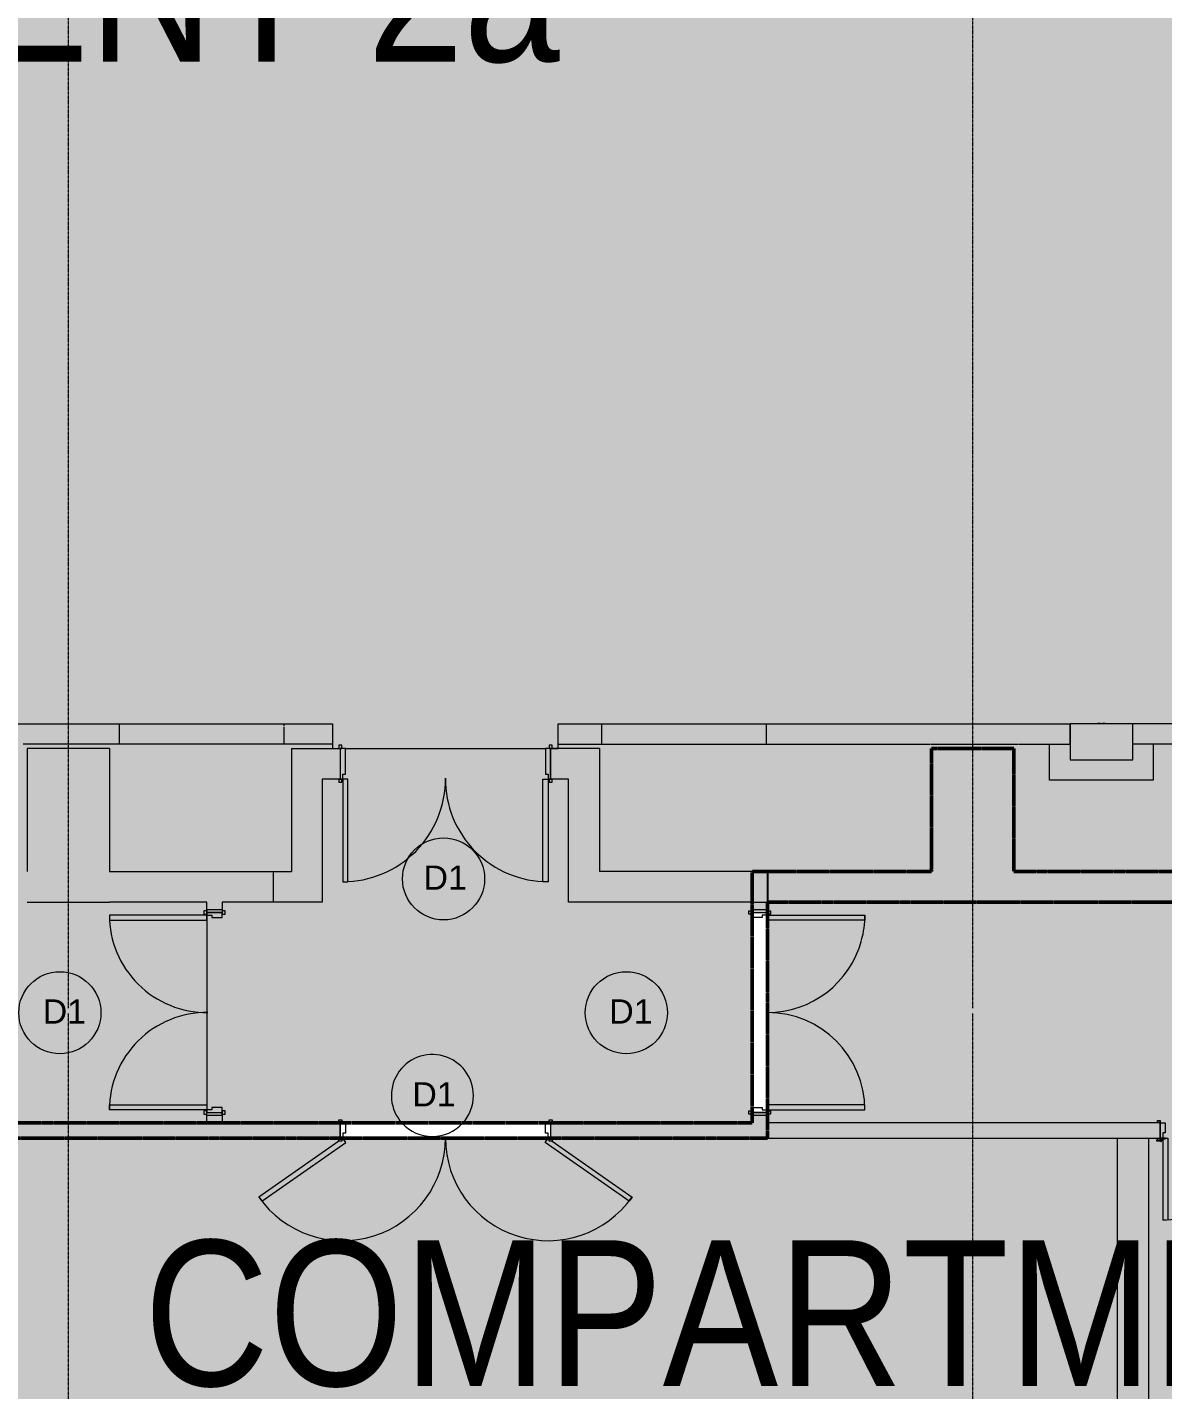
# Model space of a CAD drawing. Header units: millimetres. Extents: x 15878 to 679837, y -72324 to 391440.
# Drawn here: x 172107 to 183172, y 3104 to 16389 of the extents above; entities that cross this region are included whole.
import ezdxf

# ---------------------------------------------------------------- set-up
doc = ezdxf.new("R2010")
doc.units = ezdxf.units.MM
doc.linetypes.add('Demolished', pattern=[4.8, 3.2, -1.6])
doc.linetypes.add('Grid Line__1_200_', pattern=[10.5, 6, -1.5, 1.5, -1.5])
for name, color, linetype, lineweight in [('A-DETL', 90, 'Continuous', 5), ('A-DETL-GENF', 92, 'Continuous', 5), ('A-DETL-THIN', 151, 'Continuous', 5), ('A-DOOR', 31, 'Continuous', 5), ('A-DOOR-FRAM', 31, 'Continuous', 5), ('A-FLOR', 192, 'Continuous', 5), ('A-WALL', 113, 'Continuous', 5), ('A-WALL-PATT', 111, 'Continuous', 18), ('G-ANNO-TEXT', 231, 'Continuous', 5), ('I-FURN', 30, 'Continuous', 5), ('S-COLS', 52, 'Continuous', 5), ('S-GRID', 1, 'Continuous', 5)]:
    doc.layers.add(name, color=color, linetype=linetype, lineweight=lineweight)
doc.styles.add('Swis721 BT_1', font='swiss.ttf', dxfattribs={"width": 0.85, "height": 1419.106317})
doc.styles.add('Swis721 BT_2', font='swiss.ttf', dxfattribs={"height": 236.51772})

# ---------------------------------------------------------------- blocks, each defined once
blk = doc.blocks.new('DLN-Double Door__X03_ - _M19_1900 x 2450 _WH_-16956328-G_F')
at = {"layer": 'A-DOOR', "color": 21}
for p, q in [((-950, 1025), (-900, 1025)), ((-950, 75), (-950, 1025)), ((-900, 1025), (-900, 75)), ((900, 1025), (900, 75)), ((950, 1025), (900, 1025)), ((950, 75), (950, 1025)), ((-900, 75), (-950, 75)), ((900, 75), (950, 75))]:
    blk.add_line(p, q, dxfattribs=at)
for centre, start, end in [((-950, 75), 74.9739, 90), ((-950, 75), 0.0053, 74.9167), ((950, 75), 90, 179.9947)]:
    blk.add_arc(centre, 950, start, end, dxfattribs=at)
at = {"layer": 'A-DOOR', "color": 253}
for centre, start, end in [((950, 75), 179.9947, 180.5), ((-950, 75), 359.5, 0.0053)]:
    blk.add_arc(centre, 950, start, end, dxfattribs=at)
at = {"layer": 'A-DOOR-FRAM', "color": 21}
for p, q in [((-990, 105), (-960, 105)), ((-990, 75), (-990, 105)), ((-960, 105), (-960, 75)), ((960, 75), (960, 105)), ((960, 105), (990, 105)), ((990, 105), (990, 75))]:
    blk.add_line(p, q, dxfattribs=at)
at = {"layer": 'A-DOOR-FRAM', "color": 253}
for p, q in [((-975, 75), (-990, 75)), ((-960, 75), (-975, 75)), ((-975, 75), (-950, 75)), ((-975, -75), (-975, 75)), ((-950, 75), (-950, 25)), ((-950, 25), (-925, 25)), ((-925, 25), (-925, -75)), ((925, 25), (950, 25)), ((925, -75), (925, 25)), ((950, 75), (975, 75)), ((950, 25), (950, 75)), ((975, 75), (960, 75)), ((990, 75), (975, 75)), ((975, 75), (975, -75)), ((-990, -75), (-975, -75)), ((-990, -105), (-990, -75)), ((-960, -105), (-990, -105)), ((-975, -75), (-960, -75)), ((-925, -75), (-975, -75)), ((-960, -75), (-960, -105)), ((975, -75), (925, -75)), ((960, -105), (960, -75)), ((960, -75), (975, -75)), ((990, -105), (960, -105)), ((975, -75), (990, -75)), ((990, -75), (990, -105))]:
    blk.add_line(p, q, dxfattribs=at)
blk = doc.blocks.new('DLN-Double Door__X03_ - _M18_2000 x 2450 _WH_-16954924-G_F')
at = {"layer": 'A-DOOR', "color": 253}
for p, q in [((-950, -150), (-1000, -150)), ((-1000, -150), (-1000, -1150)), ((-950, -1150), (-950, -150)), ((950, -150), (1000, -150)), ((950, -1150), (950, -150)), ((1000, -150), (1000, -1150)), ((-1000, -1150), (-950, -1150)), ((1000, -1150), (950, -1150))]:
    blk.add_line(p, q, dxfattribs=at)
for centre, start, end in [((-1000, -150), 270, 0.5), ((1000, -150), 179.5, 270)]:
    blk.add_arc(centre, 1000, start, end, dxfattribs=at)
at = {"layer": 'A-DOOR-FRAM', "color": 253}
for p, q in [((-1010, 180), (-1040, 180)), ((-1040, 180), (-1040, 150)), ((-1040, 150), (-1025, 150)), ((-1025, 150), (-1010, 150)), ((-975, 150), (-1025, 150)), ((-1025, 150), (-1025, -150)), ((-1010, 150), (-1010, 180)), ((-975, -100), (-975, 150)), ((975, 150), (975, -100)), ((1025, 150), (975, 150)), ((1040, 180), (1010, 180)), ((1010, 180), (1010, 150)), ((1010, 150), (1025, 150)), ((1025, 150), (1040, 150)), ((1025, -150), (1025, 150)), ((1040, 150), (1040, 180)), ((-1000, -150), (-1000, -100)), ((-1000, -100), (-975, -100)), ((975, -100), (1000, -100)), ((1000, -100), (1000, -150)), ((-1025, -150), (-1040, -150)), ((-1040, -150), (-1040, -180)), ((-1040, -180), (-1010, -180)), ((-1010, -150), (-1025, -150)), ((-1025, -150), (-1000, -150)), ((-1010, -180), (-1010, -150)), ((1000, -150), (1025, -150)), ((1025, -150), (1010, -150)), ((1010, -150), (1010, -180)), ((1010, -180), (1040, -180)), ((1040, -150), (1025, -150)), ((1040, -180), (1040, -150))]:
    blk.add_line(p, q, dxfattribs=at)
blk = doc.blocks.new('DLN-Double Door__X03_ - _M19_1900 x 2450 _WH_-V404-G_F')
at = {"layer": 'A-DOOR', "color": 253}
for p, q in [((-900, -75), (-950, -75)), ((-950, -75), (-950, -1025)), ((-900, -1025), (-900, -75)), ((900, -75), (950, -75)), ((900, -1025), (900, -75)), ((950, -75), (950, -1025)), ((-950, -1025), (-900, -1025)), ((950, -1025), (900, -1025))]:
    blk.add_line(p, q, dxfattribs=at)
for centre, start, end in [((-950, -75), 270, 0.5), ((950, -75), 179.5, 270)]:
    blk.add_arc(centre, 950, start, end, dxfattribs=at)
at = {"layer": 'A-DOOR-FRAM', "color": 253}
for p, q in [((-960, 105), (-990, 105)), ((-990, 105), (-990, 75)), ((-990, 75), (-975, 75)), ((-975, 75), (-960, 75)), ((-925, 75), (-975, 75)), ((-975, 75), (-975, -75)), ((-960, 75), (-960, 105)), ((-925, -25), (-925, 75)), ((925, 75), (925, -25)), ((975, 75), (925, 75)), ((990, 105), (960, 105)), ((960, 105), (960, 75)), ((960, 75), (975, 75)), ((975, 75), (990, 75)), ((975, -75), (975, 75)), ((990, 75), (990, 105)), ((-975, -75), (-990, -75)), ((-990, -75), (-990, -105)), ((-990, -105), (-960, -105)), ((-960, -75), (-975, -75)), ((-975, -75), (-950, -75)), ((-960, -105), (-960, -75)), ((-950, -75), (-950, -25)), ((-950, -25), (-925, -25)), ((925, -25), (950, -25)), ((950, -25), (950, -75)), ((950, -75), (975, -75)), ((975, -75), (960, -75)), ((960, -75), (960, -105)), ((960, -105), (990, -105)), ((990, -75), (975, -75)), ((990, -105), (990, -75))]:
    blk.add_line(p, q, dxfattribs=at)
blk = doc.blocks.new('DLN-Double Door__X03_ - _M47_2000 x 2450 _WH_-16954904-G_F')
at = {"layer": 'A-DOOR', "color": 21}
for p, q in [((-1819, 649), (-1790, 690)), ((-1790, 690), (-971, 116)), ((1790, 690), (971, 116)), ((1819, 649), (1790, 690)), ((-1040, 103), (-1819, 649)), ((1040, 103), (1819, 649)), ((-1000, 75), (-1010, 82)), ((-971, 116), (-1000, 75)), ((971, 116), (1000, 75)), ((1000, 75), (1010, 82))]:
    blk.add_line(p, q, dxfattribs=at)
for centre, start, end in [((-1000, 75), 0.0061, 145), ((1000, 75), 35, 179.9939)]:
    blk.add_arc(centre, 1000, start, end, dxfattribs=at)
at = {"layer": 'A-DOOR', "color": 253}
for centre, start, end in [((1000, 75), 179.9939, 180.5), ((-1000, 75), 359.5, 0.0061)]:
    blk.add_arc(centre, 1000, start, end, dxfattribs=at)
at = {"layer": 'A-DOOR-FRAM', "color": 21}
for p, q in [((-1040, 105), (-1010, 105)), ((-1040, 75), (-1040, 105)), ((-1010, 105), (-1010, 75)), ((1010, 75), (1010, 105)), ((1010, 105), (1040, 105)), ((1040, 105), (1040, 75))]:
    blk.add_line(p, q, dxfattribs=at)
at = {"layer": 'A-DOOR-FRAM', "color": 253}
for p, q in [((-1025, 75), (-1040, 75)), ((-1010, 75), (-1025, 75)), ((-1025, 75), (-1000, 75)), ((-1025, -75), (-1025, 75)), ((-1000, 75), (-1000, 25)), ((-1000, 25), (-975, 25)), ((-975, 25), (-975, -75)), ((975, 25), (1000, 25)), ((975, -75), (975, 25)), ((1000, 75), (1025, 75)), ((1000, 25), (1000, 75)), ((1025, 75), (1010, 75)), ((1040, 75), (1025, 75)), ((1025, 75), (1025, -75)), ((-1040, -75), (-1025, -75)), ((-1040, -105), (-1040, -75)), ((-1010, -105), (-1040, -105)), ((-1025, -75), (-1010, -75)), ((-975, -75), (-1025, -75)), ((-1010, -75), (-1010, -105)), ((1025, -75), (975, -75)), ((1010, -105), (1010, -75)), ((1010, -75), (1025, -75)), ((1040, -105), (1010, -105)), ((1025, -75), (1040, -75)), ((1040, -75), (1040, -105))]:
    blk.add_line(p, q, dxfattribs=at)
blk = doc.blocks.new('DLN_Production Lighting PLB - DLN_Production Lighting PLB-15392208-G_F')
at = {"layer": 'I-FURN', "color": 253}
for p, q in [((305, 0), (-305, 0)), ((-305, 0), (-305, -350)), ((305, -350), (305, 0)), ((-305, -350), (305, -350)), ((-35, -355), (-35, -350)), ((-10, -355), (-35, -355)), ((-10, -350), (-10, -355)), ((10, -350), (10, -355)), ((35, -355), (10, -355)), ((35, -355), (35, -350))]:
    blk.add_line(p, q, dxfattribs=at)
blk = doc.blocks.new('M_Double-Uneven - 850 X 600 X 2150 _M53_-18821348-G_F')
at = {"layer": 'A-DOOR', "color": 21}
for p, q in [((-1348, 75), (-1298, 75)), ((-1348, -75), (-1348, 75)), ((-1298, 75), (-1298, -24)), ((52, 75), (102, 75)), ((52, -24), (52, 73)), ((102, 74), (102, -75)), ((-1348, -96), (-1385, -96)), ((-1385, -96), (-1385, -101)), ((-1385, -101), (-1348, -101)), ((-1295, -76), (-1348, -76)), ((-1348, -76), (-1348, -99)), ((-1333, -99), (-1333, -81)), ((-1333, -81), (-1295, -81)), ((-1323, -24), (-1323, -76)), ((-1298, -24), (-1323, -24)), ((-1323, -75), (-1323, -873)), ((-1323, -75), (-1272, -75)), ((-1295, -81), (-1295, -76)), ((-1272, -75), (-1272, -874)), ((26, -75), (26, -725)), ((77, -75), (26, -75)), ((102, -76), (49, -76)), ((49, -76), (49, -81)), ((49, -81), (87, -81)), ((77, -24), (52, -24)), ((77, -76), (77, -28)), ((77, -75), (77, -725)), ((87, -81), (87, -99)), ((102, -99), (102, -76)), ((137, -96), (102, -96)), ((102, -101), (137, -101)), ((77, -725), (26, -725)), ((-1323, -873), (-1297, -873))]:
    blk.add_line(p, q, dxfattribs=at)
at = {"layer": 'A-DOOR', "color": 253}
blk.add_line((140, -101), (140, -96), dxfattribs=at)
at = {"layer": 'A-DOOR', "color": 21}
for centre, radius, start, end in [((-1340, -99), 7.5, 199.4712, 360), ((-1340, -99), 7.5, 180, 360), ((-1340, -99), 2, 180, 360), ((-1348, -75), 800, 271.7908, 0), ((102, -75), 650, 180, 267.7958), ((94, -99), 7.5, 180, 340.5288), ((94, -99), 7.5, 180, 0), ((94, -99), 2, 180, 0)]:
    blk.add_arc(centre, radius, start, end, dxfattribs=at)
at = {"layer": 'A-DOOR-FRAM', "color": 21}
for p, q in [((-1373, 96), (-1348, 96)), ((-1373, 76), (-1373, 96)), ((-1348, 76), (-1373, 76)), ((-1348, 96), (-1348, 76)), ((102, 76), (102, 96)), ((102, 96), (127, 96)), ((127, 76), (102, 76)), ((127, 96), (127, 79)), ((-1373, -76), (-1348, -76)), ((-1373, -96), (-1373, -76)), ((102, -76), (127, -76)), ((127, -76), (127, -96))]:
    blk.add_line(p, q, dxfattribs=at)

msp = doc.modelspace()

# ---------------------------------------------------------------- hatches: boundary and pattern name
at = {"layer": 'A-DETL-GENF', "transparency": 33554585}
msp.add_hatch(color=253, dxfattribs=at).paths.add_polyline_path([(162731.8, -1712.5), (163496.8, -1712.5), (163496.8, 5707.5), (179169.3, 5707.5), (179169.3, 8157.5), (180919.3, 8157.5), (180919.3, 9357.5), (181719.3, 9357.5), (181719.3, 8157.5), (189381.8, 8157.5), (189381.8, 12397.5), (190581.8, 12397.5), (190581.8, 15624.2), (189381.8, 15624.2), (189381.8, 16424.2), (190581.8, 16424.2), (190581.8, 23040.8), (189381.8, 23040.8), (189381.8, 23840.8), (190581.8, 23840.8), (190581.8, 27067.5), (189381.8, 27067.5), (189381.8, 31307.5), (181719.3, 31307.5), (181719.3, 30107.5), (180919.3, 30107.5), (180919.3, 31307.5), (177206.8, 31307.5), (177206.8, 29867.5), (176706.8, 29867.5), (176706.8, 30167.5), (176906.8, 30167.5), (176906.8, 31307.5), (174481.8, 31307.5), (174481.8, 30167.5), (174681.8, 30167.5), (174681.8, 29867.5), (174181.8, 29867.5), (174181.8, 31307.5), (172906.8, 31307.5), (172906.8, 30107.5), (172106.8, 30107.5), (172106.8, 31307.5), (166831.8, 31307.5), (166831.8, 34107.5), (160381.8, 34107.5), (160381.8, 35207.5), (158631.8, 35207.5), (158631.8, 34107.5), (153831.8, 34107.5), (153831.8, 35207.5), (151981.8, 35207.5), (151981.8, 31607.5), (156231.8, 31607.5), (156231.8, 31307.5), (155631.8, 31307.5), (155631.8, 30107.5), (154431.8, 30107.5), (154431.8, 23840.8), (155631.8, 23840.8), (155631.8, 23040.8), (154431.8, 23040.8), (154431.8, 16424.2), (155631.8, 16424.2), (155631.8, 15624.2), (154431.8, 15624.2), (154431.8, 7857.5), (154131.8, 7857.5), (154131.8, 9207.5), (151981.8, 9207.5), (151981.8, 3557.5), (152701.3, 3557.5), (158894.3, -1265.4), (158986.5, -1147), (159376, -1450.4), (159693.6, -1042.5), (162294.3, -1042.5), (162294.3, -1712.5)], flags=0)
h = msp.add_hatch(color=21, dxfattribs=at)
h.paths.add_polyline_path([(180944.2, -1992.5), (181019.3, -1992.5), (181019.3, -467.5), (184631.8, -467.5), (184631.8, 5707.5), (205731.8, 5707.5), (205731.8, 15947.5), (202831.8, 15947.5), (202831.8, 15724.2), (202231.8, 15724.2), (202231.8, 15947.5), (193031.8, 15947.5), (193031.8, 30457.5), (190881.8, 30457.5), (190878.2, 29767.5), (189681.8, 29767.5), (189681.8, 27367.5), (190881.8, 27367.5), (190878.2, 12097.5), (189681.8, 12097.5), (189681.8, 9697.5), (190881.8, 9697.5), (190878.2, 7857.5), (179319.3, 7857.5), (179319.3, 5557.5), (163646.8, 5557.5), (163646.8, 257.5), (172806.8, 257.5), (172806.8, -1342.5), (177606.8, -1342.5), (177606.8, -892.5), (179106.8, -892.5), (179106.8, -1992.5)], flags=0)
h.paths.add_polyline_path([(202831.8, 7857.5), (202231.8, 7857.5), (202231.8, 8457.5), (202831.8, 8457.5)], flags=0)
at = {"layer": 'A-WALL-PATT', "transparency": 33554432}
h = msp.add_hatch(color=53, dxfattribs=at)
h.paths.add_polyline_path([(177632.8, 9057.5), (177681.8, 9057.5), (177681.8, 9357.5), (177206.8, 9357.5), (177206.8, 9057.5), (177381.8, 9057.5)], flags=0)
h.paths.add_polyline_path([(174981.8, 9057.5), (175156.8, 9057.5), (175156.8, 9357.5), (174681.8, 9357.5), (174681.8, 9057.5)], flags=0)
for points in [[(174681.8, 8157.5), (174981.8, 8157.5), (174981.8, 9057.5), (174681.8, 9057.5)], [(177632.8, 8157.5), (177681.8, 8157.5), (177681.8, 9057.5), (177381.8, 9057.5), (177381.8, 8157.5)], [(183031.8, 1432.5), (183031.8, 5557.5), (182731.8, 5557.5), (182731.8, 1432.5)]]:
    msp.add_hatch(color=53, dxfattribs=at).paths.add_polyline_path(points, flags=0)
at = {"layer": 'A-WALL-PATT'}
msp.add_hatch(color=53, dxfattribs=at).paths.add_polyline_path([(172906.8, 7857.5), (174506.8, 7857.5), (174506.8, 8157.5), (172906.8, 8157.5)], flags=0)
at = {"layer": 'A-WALL-PATT', "transparency": 33554432}
h = msp.add_hatch(color=53, dxfattribs=at)
h.paths.add_polyline_path([(179319.3, 7857.5), (179326.8, 7857.5), (179326.8, 8157.5), (177381.8, 8157.5), (177381.8, 7857.5), (179169.3, 7857.5)], flags=0)
h.paths.add_polyline_path([(174506.8, 7857.5), (174981.8, 7857.5), (174981.8, 8157.5), (174506.8, 8157.5)], flags=0)
at = {"layer": 'A-WALL-PATT'}
h = msp.add_hatch(color=53, dxfattribs=at)
h.paths.add_polyline_path([(179319.3, 7857.5), (180919.3, 7857.5), (180919.3, 8157.5), (179319.3, 8157.5)], flags=0)
h.paths.add_polyline_path([(183319.3, 7857.5), (183319.3, 8157.5), (181719.3, 8157.5), (181719.3, 7857.5)], flags=0)
at = {"layer": 'A-WALL-PATT', "transparency": 33554432}
h = msp.add_hatch(color=53, dxfattribs=at)
h.paths.add_polyline_path([(173856.8, 5707.5), (174006.8, 5707.5), (174006.8, 5807.5), (173856.8, 5807.5)], flags=0)
h.paths.add_polyline_path([(174006.8, 7757.5), (174006.8, 7857.5), (173856.8, 7857.5), (173856.8, 7757.5)], flags=0)
h = msp.add_hatch(color=53, dxfattribs=at)
h.paths.add_polyline_path([(179319.3, 5707.5), (179319.3, 5807.5), (179169.3, 5807.5), (179169.3, 5707.5)], flags=0)
h.paths.add_polyline_path([(179169.3, 7757.5), (179319.3, 7757.5), (179319.3, 7857.5), (179169.3, 7857.5)], flags=0)
h = msp.add_hatch(color=53, dxfattribs=at)
h.paths.add_polyline_path([(164387.4, 5557.5), (175156.8, 5557.5), (175156.8, 5707.5), (162474.3, 5707.5), (162474.3, 5557.5), (163646.8, 5557.5)], flags=0)
h.paths.add_polyline_path([(158124.3, 5557.5), (158474.3, 5557.5), (158474.3, 5707.5), (158019.8, 5707.5), (158019.8, 5557.5)], flags=0)
h.paths.add_polyline_path([(180944.2, 5557.5), (183146.8, 5557.5), (183146.8, 5707.5), (177206.8, 5707.5), (177206.8, 5557.5), (179319.3, 5557.5)], flags=0)
h.paths.add_polyline_path([(187566.8, 5557.5), (191926.8, 5557.5), (191926.8, 5707.5), (184596.8, 5706.5), (184596.8, 5557.5), (185911.2, 5557.5)], flags=0)
h.paths.add_polyline_path([(192981.8, 5557.5), (192981.8, 5632.5), (193031.8, 5632.5), (193031.8, 5707.5), (192876.8, 5707.5), (192876.8, 5557.5)], flags=0)
at = {"layer": 'S-COLS'}
for points in [[(172906.8, 7857.5), (172906.8, 9357.5), (172106.8, 9357.5), (172106.8, 7857.5), (172665.8, 7857.5)], [(180919.3, 7857.5), (181719.3, 7857.5), (181719.3, 9357.5), (180919.3, 9357.5), (180919.3, 8157.5)]]:
    msp.add_hatch(color=53, dxfattribs=at).paths.add_polyline_path(points, flags=0)

# ---------------------------------------------------------------- linework, layer by layer
at = {"layer": 'A-DETL', "linetype": 'Demolished', "lineweight": 50}
for p, q in [((180919.3, 8157.5), (180919.3, 9357.5)), ((180919.3, 9357.5), (181719.3, 9357.5)), ((181719.3, 9357.5), (181719.3, 8157.5)), ((179169.3, 5707.5), (179169.3, 8157.5)), ((179169.3, 8157.5), (180919.3, 8157.5)), ((181719.3, 8157.5), (189381.8, 8157.5)), ((190881.8, 7857.5), (179319.3, 7857.5)), ((179319.3, 7857.5), (179319.3, 5557.5)), ((163496.8, 5707.5), (179169.3, 5707.5)), ((179319.3, 5557.5), (163646.8, 5557.5))]:
    msp.add_line(p, q, dxfattribs=at)
at = {"layer": 'A-DETL-THIN'}
for centre in [(176163.4, 8085.5), (172424.5, 6780.5), (177944.7, 6780.5)]:
    msp.add_circle(centre, 400, dxfattribs=at)
for start, end in [(0, 222.69821), (317.30179, 360), (222.69821, 317.30179)]:
    msp.add_arc((176054.6, 5973), 400, start, end, dxfattribs=at)
at = {"layer": 'A-FLOR'}
for p, q in [((177281.8, 9357.5), (177281.8, 9597.5)), ((175081.8, 9397.5), (175081.8, 9357.5)), ((175081.8, 9357.5), (175141.8, 9357.5)), ((175206.8, 9357.5), (177156.8, 9357.5)), ((177221.8, 9357.5), (177281.8, 9357.5)), ((175141.8, 9057.5), (174981.8, 9057.5)), ((175181.8, 9057.5), (175171.8, 9057.5)), ((177191.8, 9057.5), (177181.8, 9057.5)), ((177381.8, 9057.5), (177221.8, 9057.5)), ((173856.8, 7772.5), (173856.8, 7857.5)), ((174006.8, 7857.5), (174006.8, 7782.5)), ((179169.3, 7857.5), (177381.8, 7857.5)), ((179169.3, 7782.5), (179169.3, 7857.5)), ((179319.3, 7772.5), (179319.3, 7857.5)), ((174006.8, 7782.5), (173856.8, 7782.5)), ((173856.8, 7732.5), (173856.8, 5832.5)), ((179319.3, 7782.5), (179169.3, 7782.5)), ((179319.3, 7732.5), (179319.3, 5832.5)), ((173856.8, 5707.5), (173856.8, 5792.5)), ((173856.8, 5782.5), (174006.8, 5782.5)), ((174006.8, 5782.5), (174006.8, 5707.5)), ((179169.3, 5707.5), (179169.3, 5782.5)), ((179169.3, 5782.5), (179319.3, 5782.5)), ((179319.3, 5707.5), (179319.3, 5792.5)), ((164434.3, 5707.5), (173856.8, 5707.5)), ((174006.8, 5707.5), (175141.8, 5707.5)), ((177221.8, 5707.5), (179169.3, 5707.5)), ((175181.8, 5557.5), (177181.8, 5557.5)), ((182731.8, 1432.5), (182731.8, 5557.5))]:
    msp.add_line(p, q, dxfattribs=at)
at = {"layer": 'A-WALL', "color": 253}
for p, q in [((166764.3, 9597.5), (175081.8, 9597.5)), ((173006.8, 9397.5), (173006.8, 9597.5)), ((174606.8, 9597.5), (174606.8, 9572.9)), ((174606.8, 9566), (174606.8, 9397.5)), ((175081.8, 9597.5), (175081.8, 9397.5)), ((177281.8, 9597.5), (182269.3, 9597.5)), ((177706.8, 9397.5), (177706.8, 9597.5)), ((179306.8, 9597.5), (179306.8, 9397.5)), ((182269.3, 9397.5), (182269.3, 9597.5)), ((189141.8, 9597.5), (182879.3, 9597.5)), ((182879.3, 9397.5), (182879.3, 9597.5)), ((175081.8, 9397.5), (172066.8, 9397.5)), ((174681.8, 9357.5), (174681.8, 8157.5)), ((174681.8, 9357.5), (175156.8, 9357.5)), ((175156.8, 9357.5), (175156.8, 9057.5)), ((177681.8, 9357.5), (177206.8, 9357.5)), ((177206.8, 9357.5), (177206.8, 9057.5)), ((177281.8, 9397.5), (180906.2, 9397.5)), ((177681.8, 9357.5), (177681.8, 8157.5)), ((180912.1, 9397.5), (181762.7, 9397.5)), ((181768.2, 9397.5), (182269.3, 9397.5)), ((182069.3, 9047.5), (182069.3, 9397.5)), ((189341.8, 9397.5), (182879.3, 9397.5)), ((183079.3, 9397.5), (183079.3, 9047.5)), ((174981.8, 9057.5), (174981.8, 7857.5)), ((175141.8, 9057.5), (175156.8, 9057.5)), ((177206.8, 9057.5), (177221.8, 9057.5)), ((177381.8, 7857.5), (177381.8, 9057.5)), ((183079.3, 9047.5), (182069.3, 9047.5)), ((174506.8, 8157.5), (174681.8, 8157.5)), ((179319.3, 8157.5), (177681.8, 8157.5)), ((179326.8, 7857.5), (179326.8, 8157.5)), ((174981.8, 7857.5), (174506.8, 7857.5)), ((179169.3, 7857.5), (179319.3, 7857.5)), ((173856.8, 7772.5), (173856.8, 7757.5)), ((173856.8, 7757.5), (174006.8, 7757.5)), ((174006.8, 7782.5), (174006.8, 7757.5)), ((179169.3, 7782.5), (179169.3, 7757.5)), ((179169.3, 7757.5), (179319.3, 7757.5)), ((173856.8, 5792.5), (173856.8, 5807.5)), ((173856.8, 5807.5), (174006.8, 5807.5)), ((174006.8, 5782.5), (174006.8, 5807.5)), ((179169.3, 5782.5), (179169.3, 5807.5)), ((179169.3, 5807.5), (179319.3, 5807.5)), ((175156.8, 5707.5), (175141.8, 5707.5)), ((175156.8, 5707.5), (175156.8, 5557.5)), ((177221.8, 5707.5), (177206.8, 5707.5)), ((177206.8, 5707.5), (177206.8, 5557.5))]:
    msp.add_line(p, q, dxfattribs=at)
at = {"layer": 'A-WALL', "color": 9, "lineweight": 20}
for p, q in [((172906.8, 8157.5), (174506.8, 8157.5)), ((174506.8, 7857.5), (174506.8, 8157.5)), ((179319.3, 7857.5), (179319.3, 8157.5)), ((179319.3, 8157.5), (180919.3, 8157.5)), ((183319.3, 8157.5), (181719.3, 8157.5)), ((173856.8, 7857.5), (172906.8, 7857.5)), ((174506.8, 7857.5), (174006.8, 7857.5))]:
    msp.add_line(p, q, dxfattribs=at)
at = {"layer": 'A-WALL', "color": 241, "lineweight": 20}
for p, q in [((179319.3, 7857.5), (180919.3, 7857.5)), ((183319.3, 7857.5), (181719.3, 7857.5))]:
    msp.add_line(p, q, dxfattribs=at)
at = {"layer": 'A-WALL', "color": 21}
for p, q in [((179319.3, 7772.5), (179319.3, 7757.5)), ((179319.3, 5792.5), (179319.3, 5807.5)), ((183146.8, 5707.5), (179319.3, 5707.5)), ((183146.8, 5707.5), (183146.8, 5557.5)), ((162474.3, 5557.5), (175156.8, 5557.5)), ((177206.8, 5557.5), (183146.8, 5557.5)), ((183031.8, 5557.5), (183031.8, 1002.5))]:
    msp.add_line(p, q, dxfattribs=at)
at = {"layer": 'S-COLS', "color": 9, "lineweight": 20}
for p, q in [((172906.8, 9357.5), (172106.8, 9357.5)), ((172106.8, 9357.5), (172106.8, 8157.5)), ((172906.8, 9357.5), (172906.8, 8157.5)), ((181719.3, 9357.5), (180919.3, 9357.5)), ((180919.3, 9357.5), (180919.3, 8157.5)), ((181719.3, 9357.5), (181719.3, 8157.5)), ((172106.8, 7857.5), (172906.8, 7857.5))]:
    msp.add_line(p, q, dxfattribs=at)
at = {"layer": 'S-COLS', "color": 241, "lineweight": 20}
msp.add_line((180919.3, 7857.5), (181719.3, 7857.5), dxfattribs=at)
at = {"layer": 'S-GRID', "color": 254, "linetype": 'Grid Line__1_200_'}
for p, q in [((172506.8, 31607.5), (172506.8, 6824.2)), ((181319.3, 31607.5), (181319.3, 6824.2)), ((172506.8, 6773.4), (172506.8, -18010)), ((181319.3, 6773.4), (181319.3, -18010))]:
    msp.add_line(p, q, dxfattribs=at)

# ---------------------------------------------------------------- block references
at = {"layer": 'A-DOOR', "color": 253}
msp.add_blockref('DLN-Double Door__X03_ - _M18_2000 x 2450 _WH_-16954924-G_F', (176181.8, 9207.5), dxfattribs=at)
for name, p, rotation in [('DLN-Double Door__X03_ - _M19_1900 x 2450 _WH_-V404-G_F', (173931.8, 6782.5), 270), ('DLN-Double Door__X03_ - _M19_1900 x 2450 _WH_-16956328-G_F', (179244.3, 6782.5), 270), ('DLN-Double Door__X03_ - _M47_2000 x 2450 _WH_-16954904-G_F', (176181.8, 5632.5), 180)]:
    msp.add_blockref(name, p, dxfattribs=dict(at, rotation=rotation))
at = {"layer": 'A-DOOR', "color": 21}
msp.add_blockref('M_Double-Uneven - 850 X 600 X 2150 _M53_-18821348-G_F', (184494.8, 5632.5), dxfattribs=at)
at = {"layer": 'I-FURN', "color": 253, "rotation": 180}
msp.add_blockref('DLN_Production Lighting PLB - DLN_Production Lighting PLB-15392208-G_F', (182574.3, 9247.5), dxfattribs=at)

# ---------------------------------------------------------------- texts
at = {"layer": 'G-ANNO-TEXT', "color": 7, "attachment_point": 1, "line_spacing_factor": 1.00667}
for s, insert, char_height, width, style in [('COMPARTMENT 2a', (161755.2, 17472.8), 1419.106, 18054, 'Swis721 BT_1'), ('D1', (175968.1, 8215.6), 236.52, 495, 'Swis721 BT_2'), ('D1', (172257.7, 6910.6), 236.52, 495, 'Swis721 BT_2'), ('D1', (177777.9, 6910.6), 236.52, 495, 'Swis721 BT_2'), ('D1', (175859.4, 6103.1), 236.52, 495, 'Swis721 BT_2'), ('COMPARTMENT 4', (173244.9, 4561.3), 1419.106, 16956, 'Swis721 BT_1')]:
    msp.add_mtext(s, dxfattribs=dict(at, insert=insert, char_height=char_height, width=width, style=style))

doc.saveas('drawing.dxf')
